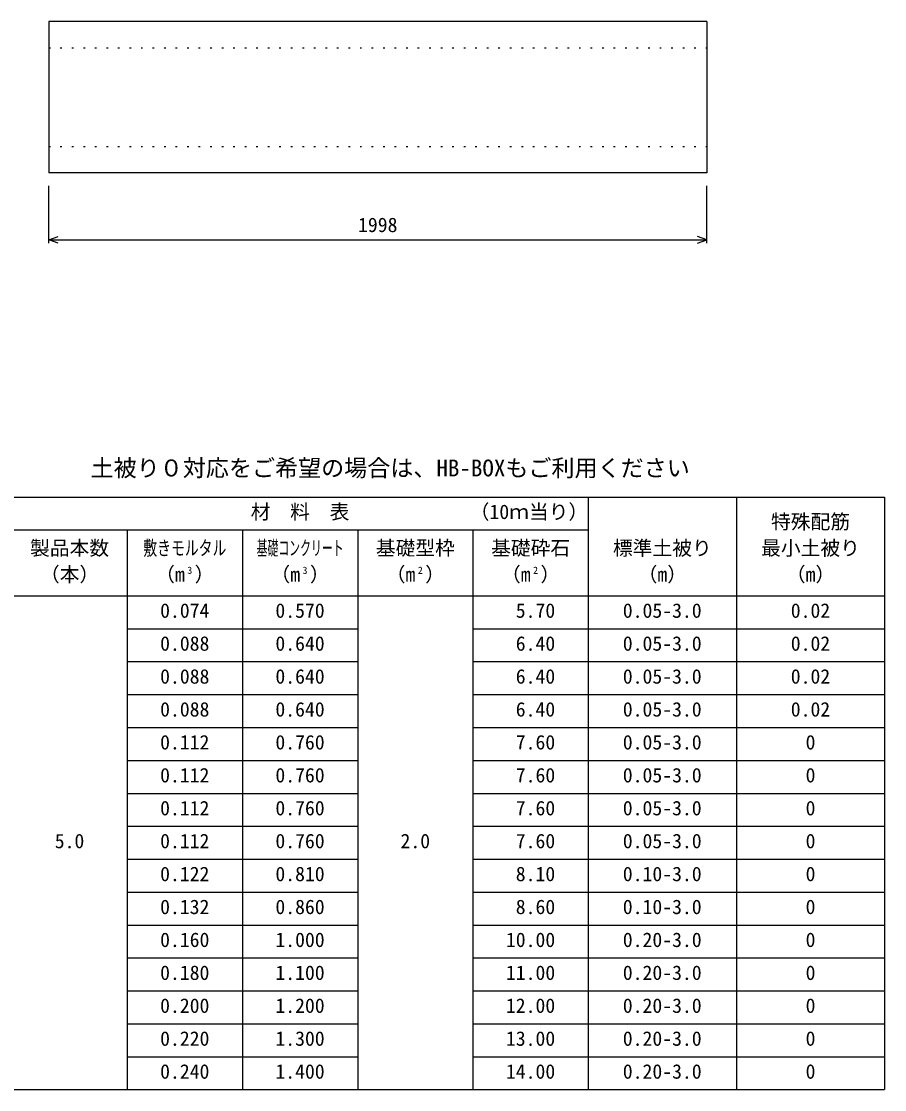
# Model space of a CAD drawing. Units: millimetres, scale not verified. Extents: x -8390 to 25210, y 0 to 11880.
# Drawn here: x -4942 to -2321, y 5590 to 8835 of the extents above; entities that cross this region are included whole.
import ezdxf
from ezdxf.enums import TextEntityAlignment as Align

# ---------------------------------------------------------------- set-up
doc = ezdxf.new("R2010")
doc.units = ezdxf.units.MM
doc.header["$LTSCALE"] = 20
doc.linetypes.add('DOTTED', pattern=[1.75, 0.25, -1.5])
for name, color, linetype, lineweight in [('DIM', 7, 'Continuous', 25), ('HYO', 3, 'Continuous', 25), ('HYO2', 4, 'Continuous', 25), ('OUTLINE', 3, 'Continuous', 25), ('OUTLINE2', 4, 'DOTTED', 25), ('TXT', 7, 'Continuous', 25)]:
    doc.layers.add(name, color=color, linetype=linetype, lineweight=lineweight)
doc.styles.add('ＭＳ ゴシック', font='')
doc.styles.get('ＭＳ ゴシック').set_extended_font_data('MS Gothic')

msp = doc.modelspace()

# ---------------------------------------------------------------- linework, layer by layer
at = {"layer": 'DIM'}
for p, q in [((-4858.64, 8161.85), (-4858.64, 8335.14)), ((-2860.64, 8161.85), (-2860.64, 8335.14)), ((-4858.64, 8171.85), (-4830.45, 8182.11)), ((-2860.64, 8171.85), (-2888.83, 8182.11)), ((-4858.64, 8171.85), (-2860.64, 8171.85)), ((-4830.45, 8161.59), (-4858.64, 8171.85)), ((-2888.83, 8161.59), (-2860.64, 8171.85))]:
    msp.add_line(p, q, dxfattribs=at)
at = {"layer": 'HYO'}
for p, q in [((-7070.58, 7390.25), (-2320.58, 7390.25)), ((-3220.58, 7390.25), (-3220.58, 5590.25)), ((-2770.58, 7390.25), (-2770.58, 5590.25)), ((-2320.58, 7390.25), (-2320.58, 5590.25)), ((-6270.58, 7290.25), (-3220.58, 7290.25)), ((-4620.58, 7290.25), (-4620.58, 5590.25)), ((-4270.58, 7290.25), (-4270.58, 5590.25)), ((-3920.58, 7290.25), (-3920.58, 5590.25)), ((-3570.58, 7290.25), (-3570.58, 5590.25)), ((-7070.58, 7090.25), (-2320.58, 7090.25)), ((-7070.58, 5590.25), (-2320.58, 5590.25))]:
    msp.add_line(p, q, dxfattribs=at)
at = {"layer": 'HYO2'}
for p, q in [((-4620.58, 6990.25), (-3920.58, 6990.25)), ((-3570.58, 6990.25), (-2320.58, 6990.25)), ((-4620.58, 6890.25), (-3920.58, 6890.25)), ((-3570.58, 6890.25), (-2320.58, 6890.25)), ((-4620.58, 6790.25), (-3920.58, 6790.25)), ((-3570.58, 6790.25), (-2320.58, 6790.25)), ((-4620.58, 6690.25), (-3920.58, 6690.25)), ((-3570.58, 6690.25), (-2320.58, 6690.25)), ((-4620.58, 6590.25), (-3920.58, 6590.25)), ((-3570.58, 6590.25), (-2320.58, 6590.25)), ((-4620.58, 6490.25), (-3920.58, 6490.25)), ((-3570.58, 6490.25), (-2320.58, 6490.25)), ((-4620.58, 6390.25), (-3920.58, 6390.25)), ((-3570.58, 6390.25), (-2320.58, 6390.25)), ((-4620.58, 6290.25), (-3920.58, 6290.25)), ((-3570.58, 6290.25), (-2320.58, 6290.25)), ((-4620.58, 6190.25), (-3920.58, 6190.25)), ((-3570.58, 6190.25), (-2320.58, 6190.25)), ((-4620.58, 6090.25), (-3920.58, 6090.25)), ((-3570.58, 6090.25), (-2320.58, 6090.25)), ((-4620.58, 5990.25), (-3920.58, 5990.25)), ((-3570.58, 5990.25), (-2320.58, 5990.25)), ((-4620.58, 5890.25), (-3920.58, 5890.25)), ((-3570.58, 5890.25), (-2320.58, 5890.25)), ((-4620.58, 5790.25), (-3920.58, 5790.25)), ((-3570.58, 5790.25), (-2320.58, 5790.25)), ((-4620.58, 5690.25), (-3920.58, 5690.25)), ((-3570.58, 5690.25), (-2320.58, 5690.25))]:
    msp.add_line(p, q, dxfattribs=at)
at = {"layer": 'OUTLINE'}
for p, q in [((-4858.64, 8835.14), (-4858.64, 8375.14)), ((-2860.64, 8835.14), (-4858.64, 8835.14)), ((-2860.64, 8835.14), (-2860.64, 8375.14)), ((-2860.64, 8375.14), (-4858.64, 8375.14))]:
    msp.add_line(p, q, dxfattribs=at)
at = {"layer": 'OUTLINE2'}
for p, q in [((-4858.64, 8755.14), (-2860.64, 8755.14)), ((-4858.64, 8455.14), (-2860.64, 8455.14))]:
    msp.add_line(p, q, dxfattribs=at)

# ---------------------------------------------------------------- texts
at = {"layer": 'DIM', "style": 'ＭＳ ゴシック'}
msp.add_text('1998', height=43.99, dxfattribs=at).set_placement((-3919.64, 8181.85), align=Align.BOTTOM_LEFT)
at = {"layer": 'TXT', "style": 'ＭＳ ゴシック'}
for s, height, p in [('土被り０対応をご希望の場合は、HB-BOXもご利用ください', 51.32, (-4731.67, 7437.49)), ('材  料  表', 43.99, (-4245.58, 7310.25)), ('（', 43.99, (-3580.58, 7310.25)), ('1', 43.99, (-3520.58, 7310.25)), ('0', 43.99, (-3490.58, 7310.25)), ('当', 43.99, (-3400.58, 7310.25)), ('り', 43.99, (-3340.58, 7310.25)), ('）', 43.99, (-3280.58, 7310.25)), ('ｍ', 43.99, (-3460.58, 7310.25)), ('特殊配筋', 43.99, (-2665.58, 7280.25)), ('製品本数', 43.99, (-4915.58, 7200.25)), ('基礎型枠', 43.99, (-3865.58, 7200.25)), ('基礎砕石', 43.99, (-3515.58, 7200.25)), ('標準土被り', 43.99, (-3145.58, 7200.25)), ('最小土被り', 43.99, (-2695.58, 7200.25)), ('（本）', 43.99, (-4885.58, 7120.25)), ('（m ）', 43.99, (-4535.58, 7120.25)), ('3', 21.99, (-4438.1, 7150.25)), ('（m ）', 43.99, (-4185.58, 7120.25)), ('3', 21.99, (-4088.1, 7150.25)), ('（m ）', 43.99, (-3835.58, 7120.25)), ('2', 21.99, (-3738.1, 7150.25)), ('（m ）', 43.99, (-3485.58, 7120.25)), ('2', 21.99, (-3388.1, 7150.25)), ('（m）', 43.99, (-3070.58, 7120.25)), ('（m）', 43.99, (-2620.58, 7120.25)), ('0.074', 43.99, (-4520.58, 7010.25)), ('0.570', 43.99, (-4170.58, 7010.25)), (' 5.70', 43.99, (-3470.58, 7010.25)), ('0.05-3.0', 43.99, (-3115.58, 7010.25)), ('0.02', 43.99, (-2605.58, 7010.25)), ('0.088', 43.99, (-4520.58, 6910.25)), ('0.640', 43.99, (-4170.58, 6910.25)), (' 6.40', 43.99, (-3470.58, 6910.25)), ('0.05-3.0', 43.99, (-3115.58, 6910.25)), ('0.02', 43.99, (-2605.58, 6910.25)), ('0.088', 43.99, (-4520.58, 6810.25)), ('0.640', 43.99, (-4170.58, 6810.25)), (' 6.40', 43.99, (-3470.58, 6810.25)), ('0.05-3.0', 43.99, (-3115.58, 6810.25)), ('0.02', 43.99, (-2605.58, 6810.25)), ('0.088', 43.99, (-4520.58, 6710.25)), ('0.640', 43.99, (-4170.58, 6710.25)), (' 6.40', 43.99, (-3470.58, 6710.25)), ('0.05-3.0', 43.99, (-3115.58, 6710.25)), ('0.02', 43.99, (-2605.58, 6710.25)), ('0.112', 43.99, (-4520.58, 6610.25)), ('0.760', 43.99, (-4170.58, 6610.25)), (' 7.60', 43.99, (-3470.58, 6610.25)), ('0.05-3.0', 43.99, (-3115.58, 6610.25)), ('0', 43.99, (-2560.58, 6610.25)), ('0.112', 43.99, (-4520.58, 6510.25)), ('0.760', 43.99, (-4170.58, 6510.25)), (' 7.60', 43.99, (-3470.58, 6510.25)), ('0.05-3.0', 43.99, (-3115.58, 6510.25)), ('0', 43.99, (-2560.58, 6510.25)), ('0.112', 43.99, (-4520.58, 6410.25)), ('0.760', 43.99, (-4170.58, 6410.25)), (' 7.60', 43.99, (-3470.58, 6410.25)), ('0.05-3.0', 43.99, (-3115.58, 6410.25)), ('0', 43.99, (-2560.58, 6410.25)), ('5.0', 43.99, (-4840.58, 6310.25)), ('0.112', 43.99, (-4520.58, 6310.25)), ('0.760', 43.99, (-4170.58, 6310.25)), ('2.0', 43.99, (-3790.58, 6310.25)), (' 7.60', 43.99, (-3470.58, 6310.25)), ('0.05-3.0', 43.99, (-3115.58, 6310.25)), ('0', 43.99, (-2560.58, 6310.25)), ('0.122', 43.99, (-4520.58, 6210.25)), ('0.810', 43.99, (-4170.58, 6210.25)), (' 8.10', 43.99, (-3470.58, 6210.25)), ('0.10-3.0', 43.99, (-3115.58, 6210.25)), ('0', 43.99, (-2560.58, 6210.25)), ('0.132', 43.99, (-4520.58, 6110.25)), ('0.860', 43.99, (-4170.58, 6110.25)), (' 8.60', 43.99, (-3470.58, 6110.25)), ('0.10-3.0', 43.99, (-3115.58, 6110.25)), ('0', 43.99, (-2560.58, 6110.25)), ('0.160', 43.99, (-4520.58, 6010.25)), ('1.000', 43.99, (-4170.58, 6010.25)), ('10.00', 43.99, (-3470.58, 6010.25)), ('0.20-3.0', 43.99, (-3115.58, 6010.25)), ('0', 43.99, (-2560.58, 6010.25)), ('0.180', 43.99, (-4520.58, 5910.25)), ('1.100', 43.99, (-4170.58, 5910.25)), ('11.00', 43.99, (-3470.58, 5910.25)), ('0.20-3.0', 43.99, (-3115.58, 5910.25)), ('0', 43.99, (-2560.58, 5910.25)), ('0.200', 43.99, (-4520.58, 5810.25)), ('1.200', 43.99, (-4170.58, 5810.25)), ('12.00', 43.99, (-3470.58, 5810.25)), ('0.20-3.0', 43.99, (-3115.58, 5810.25)), ('0', 43.99, (-2560.58, 5810.25)), ('0.220', 43.99, (-4520.58, 5710.25)), ('1.300', 43.99, (-4170.58, 5710.25)), ('13.00', 43.99, (-3470.58, 5710.25)), ('0.20-3.0', 43.99, (-3115.58, 5710.25)), ('0', 43.99, (-2560.58, 5710.25)), ('0.240', 43.99, (-4520.58, 5610.25)), ('1.400', 43.99, (-4170.58, 5610.25)), ('14.00', 43.99, (-3470.58, 5610.25)), ('0.20-3.0', 43.99, (-3115.58, 5610.25)), ('0', 43.99, (-2560.58, 5610.25))]:
    msp.add_text(s, height=height, dxfattribs=at).set_placement(p, align=Align.BOTTOM_LEFT)
for s, width, p in [('敷きモルタル', 0.7, (-4571.58, 7200.25)), ('基礎コンクリート', 0.55, (-4227.58, 7200.25))]:
    msp.add_text(s, height=43.99, dxfattribs=dict(at, width=width)).set_placement(p, align=Align.BOTTOM_LEFT)

doc.saveas('drawing.dxf')
